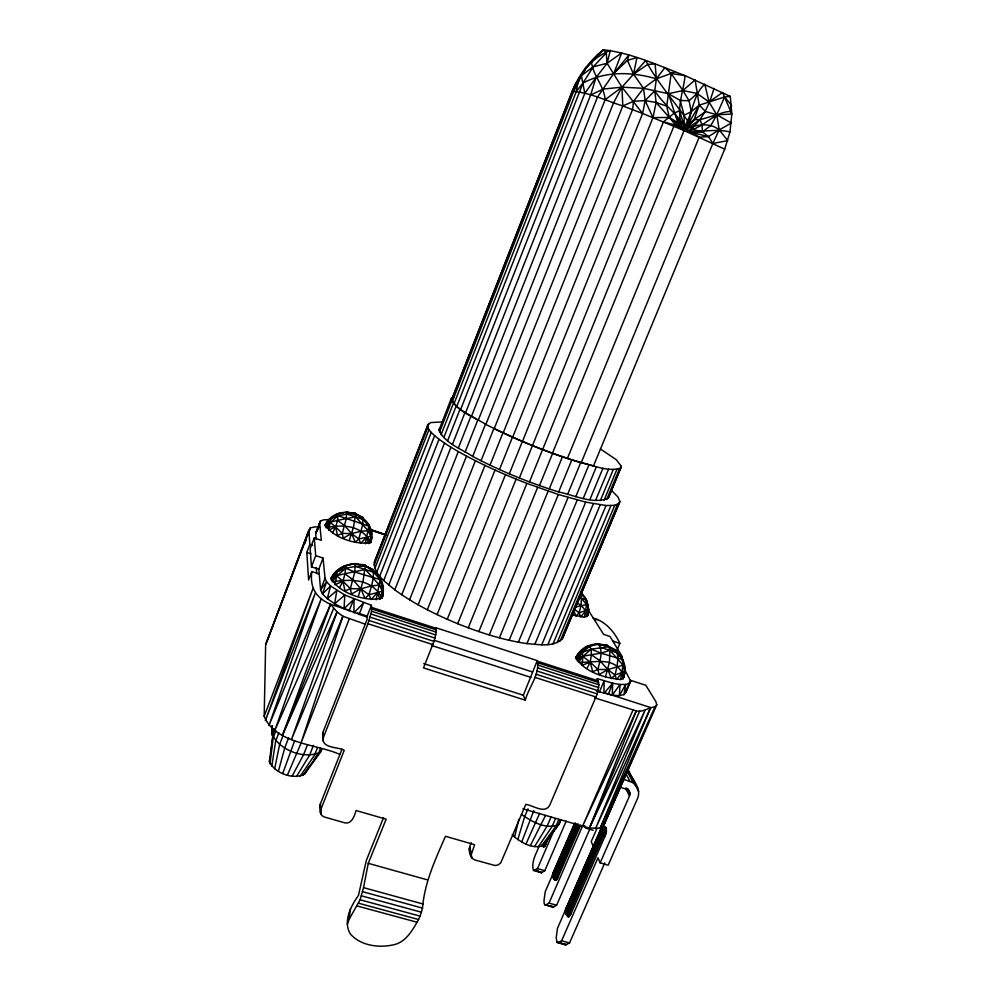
<?xml version="1.0" encoding="UTF-8"?>
<svg xmlns="http://www.w3.org/2000/svg" width="996" height="996" viewBox="0 0 996 996"><rect width="100%" height="100%" fill="white"/><g stroke="black" fill="none" stroke-linecap="round" stroke-linejoin="round"><path stroke-width="1.49" d="M580.656 825.124L557.86 877.65C556.179 883.975 551 876.393 552.992 873.094L574.443 823.568M371.458 532.723L370.612 542.658C355.933 545.073 333.038 537.79 325.256 524.904C337.407 500.241 378.443 515.206 371.01 541.961L371.458 532.723L368.408 524.058L370.437 532.636M627.679 768.588C630.779 778.237 642.134 787.512 637.565 798.468L608.158 865.213L600.127 862.872L629.497 796.003L629.92 793.165L628.239 789.218M339.76 754.408C316.504 743.763 275.78 744.249 264.177 716.298L265.658 644.561L308.835 530.395L310.354 527.905L315.11 526.847L319.591 527.133M334.034 576.186L334.058 574.991L331.145 578.24C338.204 592.944 366.665 602.58 382.041 598.061C391.702 566.973 345.375 550.415 331.145 578.24C335.901 569.401 345.388 564.632 355.086 563.599L365.271 566.052L373.375 569.65L373.313 578.128L371.57 585.872L368.931 594.699L364.972 598.384L360.863 588.835L353.007 579.784L344.84 573.746L333.71 576.273L331.046 579.274L333.536 574.817L345.313 565.691C346.11 573.397 343.247 581.278 339.399 587.877M471.382 842.753C467.971 847.907 468.743 857.232 474.731 859.934L495.062 865.524L498.224 864.864L500.739 862.872L525.801 804.395C532.736 805.029 544.526 814.442 549.668 805.341L597.226 693.926L598.957 684.812L597.015 678.537L612.677 683.231L612.279 695.183L619.338 695.656L623.994 694.623L625.899 692.22L630.642 681.015L624.255 668.839M574.045 825.584L552.705 873.978L553.166 877.513L556.092 880.227L554.262 875.397L576.385 824.339M604.024 828.087L604.672 827.464L600.924 829.344L565.404 910.145L567.521 908.041L565.977 908.638L565.915 913.905L568.99 916.781L567.073 911.738L601.323 833.478L606.415 831.374L605.805 827.377L602.094 828.56L599.853 831.162L601.323 833.478L605.182 835.806L570.857 914.141L568.417 916.93L565.915 913.905L565.716 909.236L600.078 830.627L602.094 828.56L605.282 827.228M605.805 827.377L602.094 828.56L602.431 834.324L568.156 912.635L565.915 913.905L567.596 916.071L565.404 912.448L565.716 909.236L565.977 908.638L565.404 912.448L567.944 916.693M553.975 877.912L552.705 876.181L553.253 872.558L552.705 876.181L555.121 880.215M380.484 581.017L379.526 576.983L382.962 586.744L382.452 597.152L382.651 593.529M436.273 632.161L436.074 627.791L537.267 660.622C540.093 674.603 528.602 687.352 525.328 700.163L423.474 667.918L434.032 641.399L436.273 632.161L371.583 611.22L371.408 605.294L344.803 595.023L330.622 585.997L326.613 581.826L325.045 578.278L323.065 558.084L315.707 555.656L314.25 537.977L321.322 540.342L319.629 523.099L320.5 521.033L323.501 519.862L328.381 519.663M581.241 462.654L712.875 143.449L708.455 136.601L684.09 130.526L642.619 113.494L621.952 87.175L607.074 63.296L606.265 52.913L603.626 49.8L598.484 53.772L591.425 61.702C593.193 76.094 604.049 85.594 605.157 99.687L478.267 420.25C469.203 414.137 456.828 409.854 451.748 399.57L571.916 92.055C578.527 75.534 589.458 60.607 603.626 49.8C632.062 53.162 658.568 65.524 685.124 75.671C683.107 93.636 674.354 113.283 684.09 130.526L724.69 149.163L593.467 465.929C556.029 456.218 520.061 441.44 485.45 424.271L472.689 456.417C500.154 470.909 529.025 482.711 558.644 491.974C574.431 495.087 592.483 504.636 608.245 498.286L621.38 466.389L616.337 459.754L600.426 448.959M271.933 725.835L271.709 734.886L272.418 727.553M272.294 725.972L271.721 732.16L272.966 731.263M612.279 491.19L618.043 497.066L619.873 501.586L562.354 638.685C553.241 647.749 538.45 644.337 526.946 643.615C503.092 640.104 480.01 632.634 457.674 623.708C435.663 614.594 414.087 603.962 394.802 589.856C386.523 582.585 373.587 574.704 374.372 562.205L427.658 425.242L430.596 422.578L442.236 421.93M321.783 749.129L320.7 751.893L304.664 773.967C293.384 780.242 274.622 773.245 269.406 761.579L273.203 732.321L272.854 735.359M270.389 756.649L269.406 761.579M270.912 752.08L271.447 747.523M271.97 742.966L272.319 739.916M269.991 763.845L273.165 737.799L275.842 730.84M345.239 512.467L346.583 511.894L355.647 513.998L362.905 517.434L362.756 524.469L358.809 538.948L355.273 542.185L351.6 533.619L344.628 525.602L337.383 520.41L327.51 522.95L325.157 525.714L327.373 521.792L337.881 513.712L343.769 512.716L336.573 514.596L329.726 518.904L325.256 524.904L325.742 524.245M376.177 599.866L380.086 579.61L373.936 572.476L364.436 564.707L360.34 564.421M470.859 855.788L474.644 844.695L445.449 836.279C435.364 859.536 424.508 882.518 422.503 908.115C421.52 912.025 420.275 915.884 418.557 919.532C412.431 930.351 405.633 943.025 392.063 945.117C377.621 947.906 360.577 945.478 350.368 934.011C342.736 921.512 350.978 905.874 358.485 895.367L366.304 860.519L383.56 817.567M347.38 924.176L349.11 919.358L350.443 908.75M355.086 563.599L354.825 572.028L350.331 588.624L351.451 593.99L360.863 588.835L371.57 585.872L379.389 585.1L383.186 592.483L382.439 596.081L381.978 594.873M273.128 735.011L273.912 728.948M601.323 833.478L602.094 828.56L606.191 827.925L599.99 831.834L600.351 830.228L601.098 831.038M454.052 403.666L576.335 91.395L582.959 83.079C605.692 70.766 632.136 71.812 656.376 78.796L671.167 73.467L685.124 75.671L730.28 96.4L731.823 114.079L729.968 131.92C714.854 128.123 699.466 133.252 684.09 130.526L675.886 125.284L669.3 117.466L666.71 106.174L671.167 73.467L664.942 67.591L656.376 78.796L643.491 88.32L633.593 101.256L622.799 105.962C606.191 100.82 589.769 92.416 572.264 91.371L571.916 92.055M346.583 511.894L346.272 518.891L342.226 533.383L343.222 538.151L351.6 533.619L361.175 531.179L368.196 530.818L371.657 537.803L371.01 541.114M365.308 543.828L368.856 526.137L363.353 519.675L354.937 513.04L350.779 512.791M581.353 651.87L586.818 646.566L598.621 644.213L608.755 646.69L615.404 649.765L622.662 659.576L623.048 665.179L620.62 679.533C604.734 677.94 583.793 672.076 575.862 657.285C590.441 629.46 634.564 650.438 623.185 678.712L620.62 679.533M577.02 655.791L583.519 649.902L580.282 651.633L576.335 659.464L579.323 656.738L591.387 654.77L600.09 660.846L607.834 669.586L611.432 678.625L614.98 675.002L617.097 666.424L617.906 658.73L617.308 652.928L608.755 646.69L591.126 649.18L582.897 656.476L578.439 662.203C593.13 663.286 612.963 655.891 621.965 672.537C625.812 681.712 622.998 674.192 625.065 670.308L622.662 659.576L600.962 653.139L591.126 649.18L589.508 646.292L580.282 651.633L575.862 657.285L579.186 653.837M271.784 766.322L275.643 741.124L278.868 732.732M609.042 646.852L606.763 645.01L595.757 644.088L589.508 646.292L582.336 652.255L580.282 651.633L575.887 658.294L582.336 652.255L591.126 649.18L591.387 654.77L590.205 662.141L586.93 668.553M580.842 592.184L586.395 599.741L586.607 604.535L584.353 617.221L571.878 614.856M623.907 668.64L624.343 666.063L620.882 656.65L616.673 653.127M332.527 532.835C335.826 527.133 338.441 520.373 337.881 513.712L335.166 517.011M624.006 676.072L625.065 670.308L623.048 665.179L609.926 650.351L608.755 646.69L606.763 645.01M349.11 919.358L360.091 899.774L363.54 887.648L368.259 863.333L386.149 819.198L356.033 810.52C354.539 815.774 351.713 824.738 344.392 822.733L324.621 817.094C319.069 815.5 319.791 808.329 320.376 803.897L341.977 749.204M512.679 437.157L642.619 113.494L645.147 100.608L643.491 88.32L633.518 74.177L627.48 60.358L628.887 55.029L613.86 73.293L597.463 97.135L471.469 416.353M274.647 768.85L279.602 744.535L283.387 734.724M320.438 812.786L320.724 809.748L344.23 750.299C338.528 746.726 321.061 748.594 323.339 737.663L367.947 623.733L371.583 611.22M605.157 99.687L621.952 87.175L633.518 74.177L647.637 64.429L655.131 63.918L656.376 78.796L654.77 90.785L656.127 102.488L652.99 117.603L522.477 441.402M370.885 538.973L371.408 536.62L371.657 537.803M323.177 736.891L322.953 732.321L367.188 619.263L366.814 617.047L371.408 605.294M560.985 819.845L558.607 824.763L543.218 845.442C533.408 849.476 522.29 843.039 514.571 837.088L518.866 819.335M623.048 665.179L607.834 669.586L599.057 674.591L597.936 669.437C599.642 661.431 603.464 651.77 598.621 644.213M729.968 131.92L724.69 149.163M573.758 610.623L575.937 616.051L579.137 612.876L581.091 605.294L581.54 593.678C587.553 599.144 589.657 607.759 587.789 615.54L584.353 617.221M304.664 773.967L308.785 766.995M278.407 771.253L284.781 747.797L288.579 737.974M605.182 835.806L606.415 831.374L602.667 829.88L606.44 828.809M608.245 498.286L621.38 466.389M552.954 875.683L575.613 823.543M517.783 839.653L524.618 816.795L528.005 808.827M565.691 911.987L600.488 832.631L601.011 831.747L606.141 832.88L603.75 835.121L569.438 913.444L569.612 916.233L565.989 911.813L565.815 909.983L570.857 914.141M465.593 412.705L590.665 95.006L595.907 77.725L607.074 63.296L621.691 52.95L613.86 73.293L627.48 60.358L636.942 57.569L633.518 74.177L645.744 60.557C657.298 82.344 673.931 100.945 687.825 121.064L687.526 126.878L684.09 130.526L552.481 453.192M573.547 90.337C578.9 74.314 591.724 61.453 603.626 49.8M576.335 91.395C578.626 71.438 592.695 57.868 610.374 50.323L607.074 63.296L593.205 66.807L581.353 75.646L572.264 91.371L451.748 399.57M590.665 95.006L603.29 89.055L621.952 87.175L643.491 88.32L668.453 93.711L682.883 90.536L695.108 79.904L699.217 105.178L705.579 111.54L716.771 114.801L731.325 123.043L719.212 129.878L712.875 143.449L727.752 140.635L719.212 129.878L716.771 114.801L709.04 102.015L704.782 84.174C691.822 95.803 693.54 115.424 682.795 128.422L669.3 117.466L656.127 102.488L645.147 100.608L633.593 101.256L632.51 109.597L503.229 432.849M605.444 676.944L609.452 662.303L609.926 650.351L600.451 647.35M453.043 396.918L451.026 399.296C458.185 411.946 473.996 417.087 485.899 424.346L613.636 102.65L621.952 87.175L622.799 105.962L494.253 428.554M358.261 596.492L363.017 581.365L365.271 566.052L355.547 566.4L345.687 568.268L337.146 571.692L331.394 580.469L345.687 568.268L354.825 572.028L380.086 579.61L382.701 590.84L382.041 598.061C371.57 578.215 351.252 579.112 332.178 581.789L336.685 575.763L337.146 571.692L336.162 571.418L331.693 577.369M349.285 540.405L353.53 527.058L355.647 513.998C346.67 513.264 337.856 515.642 329.726 518.904L327.871 522.265M472.689 456.417C461.148 448.785 445.05 443.432 438.975 430.148L439.522 428.529M282.789 773.344L294.617 740.85M304.589 543.916L306.158 539.546M307.727 535.176L310.354 527.905L265.658 644.561M319.629 523.099L315.695 533.47L320.5 521.033L315.695 533.47L316.218 539.384M675.002 71.538L671.167 73.467L682.883 90.536L697.138 93.475L709.04 102.015L722.523 92.491L724.565 96.998L731.475 105.178L730.977 111.502C714.207 111.378 704.359 127.538 688.859 130.464L699.192 137.162L708.455 136.601L719.212 129.878C709.638 122.184 696.528 124.5 686.107 129.082C678.127 114.341 663.722 104.929 654.77 90.785L645.147 100.608L652.99 117.603L669.3 117.466L677.878 122.844L682.795 128.422L688.859 130.464C702.815 120.267 709.314 104.48 713.983 88.395M264.177 716.298L313.018 588.424L265.347 720.631L315.284 593.068L268.97 725.462L321.335 598.571L274.809 730.466L330.56 604.323L337.059 611.93L282.491 735.26L330.56 604.323C316.018 597.774 309.768 587.889 311.798 571.58L319.218 573.995M521.68 842.031L533.819 810.644M623.87 673.782L624.691 671.603L624.343 666.063M266.816 641.847L308.835 530.395L309.856 544.451L306.818 552.444L308.586 580.008L311.798 571.58M314.25 537.977L310.154 548.759L311.462 566.836L318.807 569.239L320.6 589.893L322.443 593.927L327.273 598.683L334.681 603.75L344.056 608.668L366.814 617.047M311.462 566.836L315.707 555.656M318.807 569.239L323.065 558.084M325.045 578.278L320.6 589.893L326.613 581.826L322.443 593.927L330.622 585.997L327.273 598.683L336.822 590.504L334.681 603.75L344.803 595.023L344.056 608.668L353.978 599.219L353.991 612.801L363.677 602.779L359.083 614.557M274.473 729.246L272.344 734.799C279.864 750.461 305.112 759.998 320.7 751.893M625.899 692.22L630.642 681.015L629.011 683.194M349.198 619.051L301.053 742.916L342.885 616.225L337.059 611.93L291.454 739.518L342.885 616.225L365.457 624.268M301.091 743.128L287.471 774.988M428.616 423.686L374.372 562.205M374.098 565.106L427.77 427.234L427.658 425.242M374.894 568.43L428.952 429.65L427.77 427.234M307.515 744.672L303.693 754.47L292.152 776.071M376.774 572.127L431.231 432.476L428.952 429.65M313.441 745.369L309.632 755.13L296.484 776.507M379.725 576.161L434.605 435.675L431.231 432.476M438.975 430.148L451.512 397.877M439.497 432.202L451.636 401.151M452.346 401.413L573.733 91.146L581.353 75.646L584.826 93.325L460.7 409.344M317.375 747.946L314.649 754.906L300.17 776.282M383.734 580.494L439.024 439.236L434.605 435.675M441.116 434.667L453.342 403.43M320.588 748.245L318.421 753.785L302.958 775.411M443.83 437.53L456.156 406.107M456.84 406.318L582.959 83.079L593.205 66.807L606.265 52.913M388.776 585.075L444.49 443.096L439.024 439.236M447.627 440.755L460.04 409.157M608.27 694.436L612.677 683.231L620.047 684.464L625.712 684.476L629.323 683.293L623.994 694.623L625.712 684.476L619.338 695.656L620.047 684.464L612.279 695.183L596.504 691.1M394.802 589.856L450.939 447.229L444.49 443.096M452.47 444.303L464.97 412.543M458.309 448.125L470.909 416.216M401.762 594.786L458.297 451.574L450.939 447.229M465.082 452.184L477.756 420.15M409.568 599.779L466.489 456.093L458.297 451.574M562.354 638.685L619.873 501.586M418.121 604.796L475.416 460.725L466.489 456.093M481.043 460.762L493.879 428.529C521.892 442.087 550.875 453.69 580.68 462.654C593.579 465.057 608.058 472.59 620.981 467.834M427.334 609.764L484.965 465.406L475.416 460.725M490.02 465.157L502.93 432.862M437.082 614.619L495.024 470.075L484.965 465.406M522.875 808.789L589.42 828.124L636.27 710.92C643.08 712.501 648.558 707.446 655.019 706.811L656.775 704.72L655.829 701.495L645.806 685.298L630.331 680.256M282.491 735.26L333.598 608.369M499.494 469.527L512.467 437.194M447.241 619.288L505.458 474.669L495.024 470.075M583.544 72.808L585.748 67.342M509.317 473.835L522.352 441.489M457.674 623.708L516.127 479.138L505.458 474.669M519.364 477.98L663.473 121.848L674.591 112.884L679.509 110.793L684.165 125.421L687.526 126.878L694.162 119.607L705.579 111.54M468.257 627.841L526.896 483.409L558.345 494.502L585.698 502.109L606.041 505.507L614.744 505.333L619.226 503.266M529.461 481.927L673.881 126.181L675.886 125.284L680.729 126.965L684.09 130.526M478.827 631.601L537.616 487.418M539.483 485.612L552.631 453.379M489.26 634.962L548.136 491.14M549.257 488.974L562.416 456.828M567.421 458.372L699.192 137.162M558.644 491.974L571.816 459.94M499.407 637.876L558.345 494.502M567.521 494.564L580.68 462.654M509.155 640.303L568.081 497.477M575.763 496.718L588.897 464.945M518.368 642.221L577.232 500.017M583.258 498.398L596.367 466.788M526.946 643.615L585.698 502.109M589.893 499.594L602.966 468.157M534.777 644.474L593.379 503.739M595.62 500.303L608.631 469.054M600.351 500.515L613.312 469.452M541.774 644.786L600.19 504.872M604.049 500.241L616.935 469.377M525.328 700.163L523.323 695.22L537.267 660.622M606.689 499.494L619.5 468.83M547.875 644.574L606.041 505.507M553.029 643.827L610.909 505.657M557.175 642.582L614.744 505.333M560.287 640.864L617.52 504.524M604.908 692.805L650.687 707.571L600.227 828.099L589.42 828.124L639.631 711.144M620.62 785.433L603.29 826.443L600.227 828.099L655.019 706.811L603.29 826.443L656.775 704.72M621.815 782.582L623.596 778.324M572.264 91.371L575.75 83.228M539.62 813.371L525.975 844.073M545.534 815.463L530.382 845.616M616.848 650.475L619.885 643.404C614.507 631.974 605.792 621.479 593.155 618.093M599.355 692.008L604.136 680.853L603.937 693.378L612.677 683.231M551.149 816.795L547.165 826.082L534.578 846.575M538.923 846.737C535.997 853.946 530.98 862.449 533.47 870.442L537.504 868.599L554.61 828.846M542.123 845.069L543.38 846.812L544.849 846.214L544.675 843.624L545.895 840.786M555.507 818.588L552.095 826.518L538.276 846.861M543.268 844.409L544.849 846.214L549.63 835.731M558.831 819.471L555.992 826.07L541.226 846.476M560.873 819.509L558.607 824.763C545.895 829.743 531.615 821.625 521.369 814.255M533.47 870.442L541.351 872.795L544.8 870.691L566.214 821.09M348.949 610.822L353.978 599.219M575.153 822.796L545.223 891.719L543.978 900.82L544.277 903.907L545.397 905.103L549.02 903.086L582.399 826.232M578.054 823.729L555.282 876.231L553.166 877.513L554.797 879.655L554.61 878.771M578.676 825.896L556.515 876.99L556.689 879.68L553.228 875.496L552.705 873.978L553.863 872.197M632.958 710.148L582.423 826.481L636.27 710.92L594.537 697.81M544.737 904.779L552.967 907.232L556.627 905.227L590.055 828.51M596.803 828.821L591.238 841.57L593.267 846.438L557.461 928.334L556.204 937.983L557.05 942.278L565.653 944.843L569.55 942.951L604.759 862.934M557.748 942.677L561.607 940.759L598.011 857.793L600.127 862.872M650.687 707.571L595.496 828.672L645.072 710.26L589.42 828.124M579.323 656.738L577.194 660.771L582.897 656.476L582.336 652.255L579.323 656.738L578.452 655.107M599.853 831.162L600.351 830.228M565.778 909.734L566.6 908.228M327.51 522.95L325.455 526.672L338.167 515.754L368.856 526.137L371.184 536.172L370.612 542.658C362.245 525.166 342.699 524.145 326.14 527.743L330.149 522.352L330.585 518.928L327.51 522.95L327.373 521.792M543.218 845.442L559.752 822.696M334.756 573.796L336.162 571.418L338.789 570.833M316.815 531.179L318.297 528.664M595.596 58.54L597.04 56.162M584.826 93.325L595.907 77.725M314.163 759.438L317.749 754.395M599.941 53.734L601.709 51.344M697.138 93.475L689.095 100.758L680.206 100.459L668.453 93.711L677.878 122.844L680.729 126.965M603.215 828.772L601.584 830.166L600.924 829.344L602.991 828.51M693.216 132.767L702.504 131.833L710.957 125.384L716.771 114.801L724.565 96.998L730.28 96.4M452.209 398.163L453.728 397.205M684.103 115.25L691.261 111.664L699.217 105.178L724.565 96.998L731.823 114.079L716.771 114.801L700.039 119.719L694.162 119.607L688.136 124.127L684.165 125.421L684.103 115.25L680.206 100.459M342.226 533.383L337.495 535.562L335.64 526.921L330.149 522.352L328.643 530.171L335.64 526.921L342.226 533.383L351.6 533.619L358.809 538.948L360.726 543.343L366.54 537.305L371.184 536.172L368.669 543.592L366.54 537.305L358.809 538.948M350.331 588.624L345.002 591.039L342.898 581.203L336.685 575.763L335.03 584.714L342.898 581.203L350.331 588.624L360.863 588.835L368.931 594.699L371.085 599.542L377.559 592.558L382.701 590.84L379.912 599.355L377.559 592.558L368.931 594.699M597.936 669.437L592.732 671.727L590.205 662.141L582.897 656.476L582.05 665.303L590.205 662.141L597.936 669.437L607.834 669.586L614.98 675.002L616.611 679.496L621.965 672.537L625.065 670.308L623.185 678.712L621.965 672.537L614.98 675.002M361.473 517.982L362.905 517.434M605.73 834.387L603.75 835.121L602.331 832.544M575.476 607.037L586.607 604.535L588.574 609.365L587.789 615.54C585.586 610.735 582.735 605.506 577.63 603.389M573.758 608.743L579.137 612.876L588.574 609.365L586.395 599.741L579.124 597.463M343.807 566.4L353.518 563.935L357.614 564.222M371.707 569.949L373.375 569.65M337.383 520.41L355.634 516.824L363.353 519.675M344.84 573.746L365.308 569.475L373.936 572.476M591.387 654.77L600.962 653.139L609.926 650.351L617.308 652.928M553.228 875.496L557.86 877.65M599.99 831.834L601.011 831.747M565.989 911.813L567.073 911.738M594.687 619.661L597.5 619.549M602.667 829.88L606.514 829.992M612.453 649.604L615.404 649.765M586.818 646.566L589.532 646.753M554.199 876.829L556.515 876.99L557.287 878.796M567.01 913.245L569.438 913.444L570.247 915.324M595.757 644.088L601.347 644.972M708.455 136.601L702.504 131.833L693.527 129.605L692.892 126.517M358.635 903.235L418.557 919.532M357.19 905.987L417.05 922.234M361.448 895.84L421.383 912.224M360.091 899.774L420.026 916.121M561.607 940.759L569.55 942.951M363.54 887.648L423.325 904.094M558.582 942.465L566.5 944.644M557.05 942.278L565.653 944.843M362.631 891.694L422.503 908.115M663.473 121.848L675.886 125.284M546.182 904.866L553.764 906.995M368.259 863.333L427.371 879.854M549.02 903.086L556.627 905.227M381.767 586.407L382.962 586.744M537.504 868.599L544.8 870.691M534.491 870.068L538.836 871.313M534.815 870.442L542.098 872.521M593.267 830.303L585.573 828.012L584.602 825.709M619.637 787.052L627.729 789.728L629.547 791.82M624.442 779.569L633.157 782.769L637.701 788.01M346.944 514.11L355.634 516.824L368.196 530.818M355.547 566.4L365.308 569.475L379.389 585.1M423.736 663.61L523.323 695.22M330.56 604.323L349.957 610.573M357.327 612.951L367.636 616.275M370.176 617.196L435.028 638.112M536.981 670.993L598.135 690.714M434.343 640.366L532.524 671.989M369.13 620.508L434.032 641.399M536.035 674.23L597.226 693.926M367.947 623.733L432.849 644.586M534.877 677.355L596.069 697.013M431.965 645.62L530.98 677.405M371.807 607.448L436.236 628.351M537.529 661.207L598.297 680.915M371.857 608.979L436.422 629.908M537.915 662.801L598.808 682.534M537.952 665.067L598.957 684.812M371.01 614.022L435.8 634.962M537.641 667.868L598.721 687.601M306.818 552.444L311.013 553.838M618.454 655.605L622.413 656.912L610 636.494L603.613 634.377L589.022 611.37M309.856 544.451L312.657 545.385M612.59 640.976L619.885 643.404M369.728 529.237L385.875 534.69M370.026 529.698L386.211 535.163M370.649 529.984L385.303 534.939M656.127 102.488L666.71 106.174M622.799 105.962L642.619 113.494M516.127 479.138L526.896 483.409M541.351 872.795L540.28 871.737M543.505 842.902L545.957 844.247M552.967 907.232L551.821 906.036M364.436 564.707L369.279 568.206M354.937 513.04L358.211 515.505M552.705 876.181L554.585 877.625M582.859 595.658L584.976 597.401L588.051 605.792L587.727 614.719L588.574 609.365L586.781 616.723L585.548 610.959L580.656 616.997L579.137 612.876M542.434 845.056L544.289 846.762L543.081 844.596M579.896 596.48L586.607 604.535M512.255 834.536L514.571 837.088M554.262 875.397L553.079 873.778M542.26 845.118L543.791 846.961M553.166 877.513L555.556 880.402M565.915 913.905L568.417 916.93M320.6 808.341L321.509 809.586M470.598 852.302L469.315 849.725M682.883 90.536L689.095 100.758L691.261 111.664L688.136 124.127L699.217 105.178L694.162 119.607L686.107 129.082L700.039 119.719L702.018 124.774L702.504 131.833M543.38 846.812L542.907 845.48M564.421 943.473L564.944 944.445M674.591 112.884L682.795 128.422M627.99 769.858L635.834 785.072M633.954 782.283L638.648 791.384M626.783 770.344L633.157 782.769M625.65 772.983L629.858 781.238M627.966 789.255L629.92 793.165M626.646 788.06L629.908 794.596M625.588 788.147L629.497 796.003M544.675 843.624L545.422 845.355M627.99 769.684L628.601 771.875M469.676 846.799L471.22 852.85M470.909 853.51L472.141 858.378M469.29 848.256L471.307 857.17M382.862 590.989L383.186 592.483M584.976 597.401L585.387 600.078M333.536 574.817L333.71 576.273M348.725 913.569L349.148 918.573M316.218 567.521L316.728 573.671M322.953 732.321L323.339 737.663M322.592 733.865L323.04 740.787M320.376 803.897L320.949 814.23M320.015 805.391L320.09 806.909"/></g></svg>
